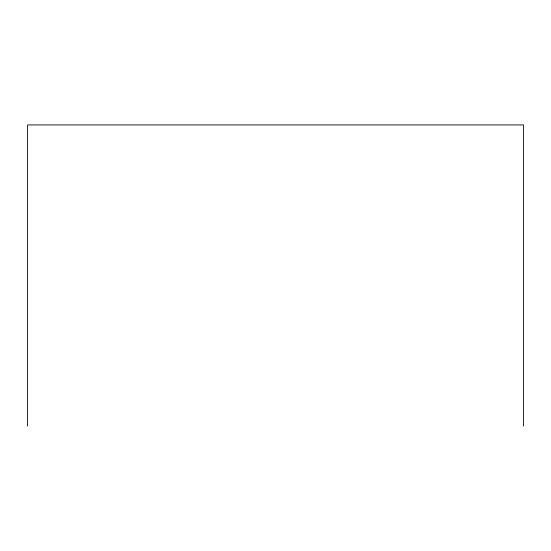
<?xml version="1.0" encoding="UTF-8"?>
<svg xmlns="http://www.w3.org/2000/svg" width="551" height="551" viewBox="0 0 551 551"><rect width="100%" height="100%" fill="white"/><g stroke="black" fill="none" stroke-linecap="round" stroke-linejoin="round"><path stroke-width="0.83" d="M523.45 426.075L523.45 124.925L27.55 124.925L27.55 426.075"/></g></svg>
